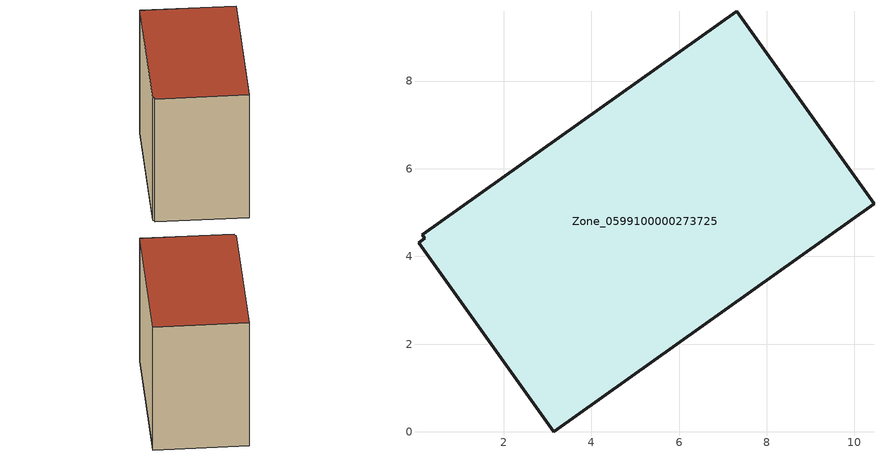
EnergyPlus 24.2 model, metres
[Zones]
Zone_0599100000273725
 floor ground (C_G): 0.06,4.31 0.2,4.41 0.14,4.5 7.31,9.6 10.45,5.21 3.14,0 z0
 wall outside (C_F): 10.45,5.21 7.31,9.6 0.14,4.5 0.2,4.41 0.06,4.31 3.14,0 10.45,5.21 z0:8.23
 roof outside (C_R): 0.2,4.41 0.06,4.31 3.14,0 10.45,5.21 7.31,9.6 0.14,4.5 z8.23
[BUILDING]
Pand.0599100000273725: North Axis=0; Terrain=City; Loads Convergence Tolerance Value=0.04; Temperature Convergence Tolerance Value=0.4; Solar Distribution=FullExterior; Maximum Number of Warmup Days=25; Minimum Number of Warmup Days=1
[Site:Location]
Rotterdam.The.Hague.AP_ZH_NLD Design_Conditions: Latitude=51.96; Longitude=4.45; Time Zone=1; Elevation=-4.5
[SITE:GROUNDTEMPERATURE:BUILDINGSURFACE]
18, 18, 18, 18, 18, 18, 18, 18, 18, 18, 18, 18
[MATERIAL] Thermal Absorptance=0.9; Solar Absorptance=0.7; Visible Absorptance=0.7
Name | Roughness | Thickness | Conductivity | Density | Specific Heat
G.TI.1975-1991 | MediumSmooth | 0.15 | 0.288461 | 540 | 1210
F.TI.1975-1991 | Rough | 0.3 | 0.230769 | 1920 | 840
R.TI.1975-1991 | MediumRough | 0.2 | 0.153846 | 1500 | 1000
[CONSTRUCTION]
C_G: G.TI.1975-1991
C_F: F.TI.1975-1991
C_R: R.TI.1975-1991
[ZONE]
Zone_0599100000273725: Type=1; Multiplier=1; Ceiling Height=Autocalculate; Volume=Autocalculate; Floor Area=autocalculate; Part of Total Floor Area=Yes
[ZONEINFILTRATION:DESIGNFLOWRATE]
Infil_Zone_0599100000273725: Zone or ZoneList or Space or SpaceList=Zone_0599100000273725; Schedule=AlwaysOn; Design Flow Rate Calculation Method=Flow/Area; Flow Rate per Floor Area=0.003; Constant Term Coefficient=1; Temperature Term Coefficient=0; Velocity Term Coefficient=0; Velocity Squared Term Coefficient=0
[HVACTEMPLATE:ZONE:IDEALLOADSAIRSYSTEM]
Zone_0599100000273725: Maximum Heating Supply Air Temperature=50; Minimum Cooling Supply Air Temperature=13; Maximum Heating Supply Air Humidity Ratio=0.0156; Minimum Cooling Supply Air Humidity Ratio=0.0077; Heating Limit=NoLimit; Cooling Limit=NoLimit; Dehumidification Control Type=ConstantSensibleHeatRatio; Cooling Sensible Heat Ratio=0.7; Dehumidification Setpoint=60; Humidification Control Type=None; Humidification Setpoint=30; Outdoor Air Method=None; Outdoor Air Flow Rate per Person=0.00944; Outdoor Air Flow Rate per Zone Floor Area=0; Outdoor Air Flow Rate per Zone=0; Demand Controlled Ventilation Type=None; Outdoor Air Economizer Type=NoEconomizer; Heat Recovery Type=None; Sensible Heat Recovery Effectiveness=0.7; Latent Heat Recovery Effectiveness=0.65
[ZONECONTROL:THERMOSTAT]
ThermostatControl_Zone_0599100000273725: Zone or ZoneList=Zone_0599100000273725; Control Type Schedule=DualSetpointControlType; Control 1=Thermostat_Zone_0599100000273725; Temperature Difference Between Cutout And Setpoint=0
[THERMOSTATSETPOINT:DUALSETPOINT]
Thermostat_Zone_0599100000273725: Heating Setpoint Temperature Schedule=HeatingSetpoint_Zone_0599100000273725; Cooling Setpoint Temperature Schedule=CoolingSetpoint_Zone_0599100000273725
[SCHEDULE:COMPACT]
HeatingSetpoint_Zone_0599100000273725: Through: 12/31, For: AllDays, Until: 24:00, 21
CoolingSetpoint_Zone_0599100000273725: Through: 12/31, For: AllDays, Until: 24:00, 24
DualSetpointControlType: Through: 12/31, For: AllDays, Until: 24:00, 4
AlwaysOn: Through: 12/31, For: AllDays, Until: 24:00, 1
